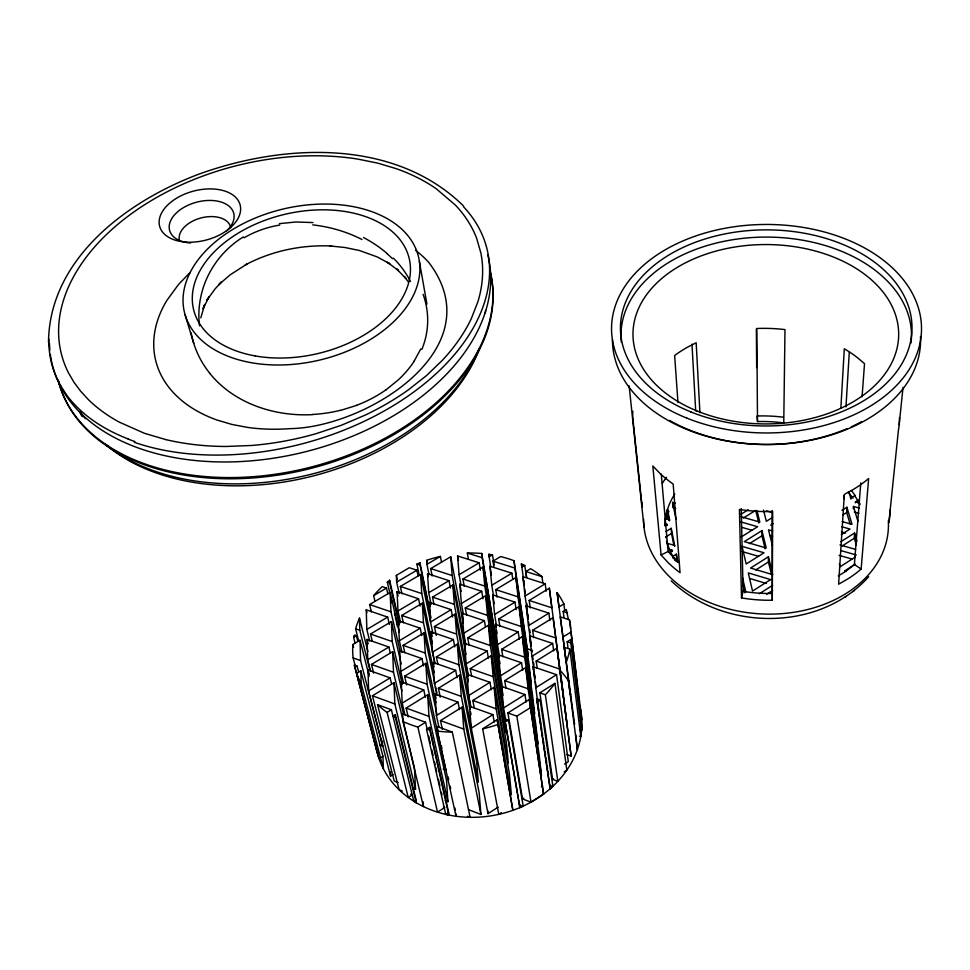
<?xml version="1.0" encoding="UTF-8"?>
<svg xmlns="http://www.w3.org/2000/svg" width="970" height="970" viewBox="0 0 970 970"><rect width="100%" height="100%" fill="white"/><g stroke="black" fill="none" stroke-linecap="round" stroke-linejoin="round"><path stroke-width="1.45" d="M772.29 600.236L772.678 511.554A133.411 94.405 1.1 0 1 739.419 509.444L741.504 597.908A123.966 92.101 2.6 0 0 772.29 600.236L772.059 510.559M48.5 342.349C49.288 258.359 127.567 200.79 199.383 173.969C284.525 143.33 394.851 138.395 463.648 206.113M850.059 523.885L846.677 512.487L846.919 507.249L841.996 510.353M844.749 571.863L844.797 570.881L855.201 564.164M567.947 647.511L567.22 641.752L571.063 639.363L581.83 726.918L581.588 730.434L579.478 729.682M850.872 499.053L848.98 491.644M853.345 508.765L853.454 506.461L859.19 508.037M855.019 496.434L855.067 495.452A100.965 75.842 3 0 0 851.381 490.565L844.337 494.409L838.613 584.219L848.216 578.69A123.966 92.101 2.6 0 0 861.142 569.05L868.635 478.549A133.411 94.405 1.1 0 1 854.703 488.613L851.381 490.602M855.394 502.848L855.443 501.866L858.074 500.193L859.565 503.988M856.316 544.995L854.315 538.229L854.57 532.991L840.869 541.733M857.941 502.824L858.074 500.193M571.063 639.363L570.784 642.928L581.588 730.434M840.844 408.346L844.3 348.8A124.657 88.197 1.1 0 1 857.031 357.336L864.525 363.653L862.063 396.827M845.973 406.927L849.308 351.831M838.31 575.889L842.348 573.44A115.648 85.906 2.6 0 0 854.4 564.479L860.79 482.914M899.166 424.714L903.034 387.357M355.166 642.916C354.693 642.079 351.673 632.537 356.39 635.677L357.833 641.328M200.814 317.869L204.682 304.556L203.009 308.739L209.205 296.529L206.816 300.324L215.073 288.902L221.512 281.894L218.723 284.743L230.048 274.91L247.277 263.816L245.192 264.992C271.612 250.878 301.961 244.549 331.825 246.028L329.97 245.956L344.883 247.495L359.482 250.515L377.366 256.977L389.843 263.779L387.309 262.252L398.476 270.569L396.354 268.69L405.969 278.56L404.296 276.511L408.455 282.064M741.504 597.908L743.093 591.324L741.238 508.607M420.798 348.957L414.166 361.082M868.732 576.653C819.298 632.088 723.85 631.337 671.179 580.848M552.888 786.27L550.111 788.78L536.725 698.655L540.096 699.831L552.888 786.27L551.688 785.833M540.096 699.831L537.15 702.401M389.916 593.495L387.321 582.145L389.637 580.266L398.524 619.333M385.987 389.867L398.233 379.925A117.843 92.696 -6.8 0 0 414.251 361.119M543.552 794.066L531.002 802.141L522.515 798.94L507.88 712.962L529.256 699.503L543.552 794.066L529.256 699.503M844.894 597.375L846.422 596.283M852.812 591.688L854.473 590.487M530.166 707.821L516.84 716.151L507.88 712.962M399.191 593.482L396.645 582.121L396.342 575.38L409.255 567.729L416.906 570.214L418.106 575.938M855.043 495.464L850.92 498.059M501.344 812.69L498.774 814.351L482.648 728.834L497.149 719.704L512.875 810.302L497.149 719.704M511.566 806.046L512.415 805.5M522.515 798.94L523.776 798.116M541.381 786.682L542.63 785.87M564.152 771.89L566.819 770.156L554.937 683.341L539.841 692.847L552.597 779.395L553.482 778.813M437.906 664.207L436.367 656.908L457.343 644.153L458.895 664.729L488.019 813.672L498.192 807.088M564.576 764.069L568.299 761.656L556.55 674.696L533.1 666.705L537.962 704.329M243.409 236.922C221.863 249.957 206.016 272.049 200.838 296.723A118.194 99.728 -13.1 0 0 199.529 325.787M855.261 557.047L840.141 566.771L839.353 564.031M574.592 724.275L557.095 592.585A109.913 88.719 -10.7 0 1 563.885 603.934L564.613 609.718M580.375 720.577L581.818 719.643L571.075 632.003A109.913 88.719 -10.7 0 0 569.451 619.842L560.272 616.859L577.368 749.567L575.756 734.811M445.727 814.351L448.807 815.018L448.637 812.484L429.625 727.342L426.533 729.27L445.727 814.351L447 813.539M447.728 813.066L448.637 812.484M580.472 727.791L581.83 726.918M759.401 593.725L772.654 585.262M766.639 594.27L772.641 590.439M841.887 546.159L854.315 538.229M413.814 801.244L416.057 799.826L395.311 714.732L392.935 716.199L395.433 717.654L416.203 802.699L413.814 801.244L391.407 709.761L377.536 704.681L399.131 789.786L402.417 791.059M841.269 534.591L849.975 529.05L841.596 526.698M570.796 694.423L570.214 694.787L568.359 680.564M772.496 573.306L768.41 556.792L750.562 568.056L772.835 574.689M755.703 570.008L768.41 561.969L768.41 556.792M843.003 514.815L846.677 512.487M391.516 683.692L390.11 677.885L368.018 669.991L368.624 690.931L390.558 776.17L393.08 774.581M492.905 714.647L471.274 728.227L469.528 706.293L492.905 714.647L494.239 722.056M505.916 721.28L503.612 707.93L524.94 694.544L526.116 701.989M535.501 687.912L556.55 674.696M761.935 530.614L744.317 541.624L766.239 548.001L761.935 530.614L761.959 535.804L765.172 548.838M770.665 525.17L773.151 523.618M749.41 543.649L761.959 535.804M380.034 758.091L379.052 758.698L356.693 673.301L360.828 670.816L382.944 756.273L383.392 768.798L361.155 683.51A109.913 88.719 -10.7 0 1 356.693 673.301M381.489 757.182L382.944 756.273M442.381 729.416L440.477 720.589L462.108 707.142L479.18 792.866L480.926 814.448L468.51 809.659M474.221 707.882L472.814 700.486L494.142 687.209L509.347 773.49L511.384 794.745L496.143 708.779L494.142 687.209M505.964 688.094L504.703 680.637L525.752 667.542L539.114 754.357L541.454 775.285L528.08 688.761L525.752 667.542M537.247 668.439L536.167 661.067L556.938 648.142L571.136 756.066L566.977 754.563M741.286 536.907L757.618 526.722L740.328 521.775M772.544 517.434L766.336 521.302L763.511 510.038M425.587 722.274L402.695 713.896L403.047 721.522A109.913 88.719 -10.7 0 0 417.876 727.063L425.587 722.274L426.849 727.9M438.974 727.342L436.415 715.557L457.998 702.171L459.489 709.567M470.971 707.397L468.68 695.538L489.971 682.322L491.293 689.767M502.545 687.718L500.508 675.787L521.52 662.752L522.684 670.234M533.9 669.567L531.924 656.302L552.645 643.437L553.652 650.834M562.915 637.072L571.075 632.003M358.573 671.713L357.105 666.087L354.353 665.105L377.306 752.865L378.215 752.296M672.986 558.235L672.877 556.307L676.357 554.161L677.945 562.188M740.728 514.391L748.185 509.783M675.12 560.223L676.636 559.29L676.357 554.161M743.299 518.029L755.691 510.365L758.819 523.036M408.212 716.903L406.139 708.076L427.709 694.799L446.539 780.45L447.934 801.717L445.218 800.674M440.271 697.115L438.391 688.239L459.683 675.144L476.634 761.329L478.331 782.269L461.296 696.387L459.683 675.144M471.626 676.102L470.22 668.657L491.232 655.744L506.352 742.438L508.341 763.063L493.16 676.636L491.232 655.744M502.86 656.702L501.623 649.342L522.357 636.599L535.707 723.79L537.974 744.087L524.612 657.139L522.357 636.599M533.706 637.69L532.615 630.282L553.082 617.696L571.136 756.066M563.934 617.247L563.206 611.476L566.334 609.548L568.238 618.642M672.307 551.481C673.18 549.081 669.7 551.239 670.391 552.318M665.869 536.907L671.531 533.439L671.24 528.298L665.941 531.536M377.536 704.681A109.913 88.719 -10.7 0 0 387.091 712.404L391.407 709.761M404.999 714.902L402.198 703.129L423.745 689.912L425.381 697.297M436.936 695.223L434.402 683.377L455.645 670.343L457.125 677.775M468.401 675.605L466.158 663.892L487.134 651.028L488.431 658.375M499.501 656.435L497.513 644.662L518.198 631.967L519.35 639.351M531.075 643.449L528.444 625.674L548.862 613.149L549.869 620.582M563.885 603.934L558.975 606.941L557.095 592.585M398.197 782.535L394.208 780.995L372.432 695.793L393.953 682.698L414.469 768.252L415.524 789.216L412.856 788.186M406.636 684.941L404.611 676.223L425.854 663.298L436.924 714.356M469.092 645.195L467.71 637.836L488.407 625.262L503.466 712.307L505.382 732.314L490.274 645.499L488.407 625.262M499.877 626.414L498.653 619.03L519.071 606.602L532.397 694.12L534.591 713.823L521.254 626.511L519.071 606.602M530.263 607.887L529.183 600.454L549.335 588.196L567.232 725.354M667.239 525.413L667.178 524.455L664.862 525.825M368.624 690.931L390.11 677.885M403.471 683.062L400.743 671.434L421.95 658.569L423.55 665.869M434.912 663.904L432.45 652.204L453.366 639.509L454.809 646.844M465.952 644.989L463.721 633.228L484.382 620.703L485.412 626.596M496.337 624.838L494.603 614.495L514.985 602.127L516.137 609.548M527.268 610.857L525.073 596.004L545.201 583.794L546.207 591.251M373.644 673.131L371.449 664.426L392.644 651.67L401.932 691.004M404.805 652.664L403.144 645.365L424.06 632.779L435.009 684.056M436.233 635.35L434.414 626.547L455.063 614.119L468.086 681.874M466.655 615.356L465.285 607.972L485.667 595.713L500.653 683.062L502.521 702.486L487.486 615.332L485.667 595.713M496.979 597.059L495.755 589.639L515.882 577.538L529.183 665.311L531.317 684.444L518.004 596.841L515.882 577.538M526.686 577.32L525.849 571.536L530.59 568.687A109.913 88.719 -10.7 0 1 541.987 576.641L542.776 582.424M354.911 667.409L357.105 666.087M370.649 671.337L367.715 659.721L388.873 647.026L390.255 652.846M402.029 652.422L399.337 640.734L420.216 628.208L421.792 635.532M451.159 609.633L430.559 622L429.322 602.358L451.159 609.633L452.59 617.005M463.296 613.84L461.368 603.51L481.714 591.3L482.999 598.708M493.512 595.641L491.778 585.25L511.869 573.197L512.778 579.151M524.758 565.462L521.812 567.232L521.423 563.837L524.758 565.462L526.431 576.992M355.359 666.341L353.153 657.915A109.913 88.719 -10.7 0 1 352.85 644.541L360.04 640.261L369.206 676.26M372.31 641.315L370.504 634.028L391.383 621.6L401.228 664.013M403.362 622.776L401.713 615.453L422.314 603.182L435.021 663.468M434.014 604.48L432.523 597.12L452.857 585.007L466.061 654.447M464.291 586.413L462.933 579.017L483.011 567.062L497.925 654.641L499.732 673.519L484.782 586.086L483.011 567.062M493.9 566.904L492.954 561.145L500.641 556.574A109.913 88.719 -10.7 0 1 514.039 560.721L527.328 648.627L528.141 655.914L526.831 655.465M353.711 637.266L356.39 635.677M369.728 641.134L366.83 629.469L387.661 617.102L389.37 624.425M400.634 622.704L397.979 610.979L418.543 598.769L420.107 606.117M431.141 604.504L428.716 592.718L449.025 580.666L450.444 588.05M460.992 585.055L459.077 574.701L479.119 562.794L480.405 570.214M492.469 554.864L489.05 556.901L488.795 554.282L492.469 554.864L493.415 560.636M375.002 601.327L373.644 595.641L386.496 588.099L387.806 593.785M396.645 582.121L416.906 570.214M428.97 574.313L426.945 564.322L440.404 556.416L441.52 562.151M371.364 611.864L369.594 604.553L390.146 592.452L399.216 632.064M401.956 593.798L400.331 586.45L420.628 574.495L432.911 633.471M432.159 575.962L430.68 568.578L450.723 556.768L463.272 623.419M661.091 554.973L652.822 466L660.158 473.578A133.411 94.405 1.1 0 0 673.18 484.054L680.055 572.7A123.966 92.101 2.6 0 1 667.93 562.406L661.091 554.973L668.1 551.481L661.249 474.075M523.194 806.118L519.799 807.61L504.667 718.855L508.547 720.249L523.194 806.118L521.812 805.585M508.547 720.249L504.946 721.801M419.282 575.513L416.894 564.116L419.937 562.842L429.758 610.239M356.681 405.363L340.373 410.468M279.421 223.646L295.983 221.984L313.007 222.579M312.279 414.651C274.558 416.615 234.255 403.568 209.92 373.559M448.807 815.018L429.783 729.925L426.533 729.27M859.59 502.993L859.978 504.667M165.882 439.616L144.469 433.311L119.031 422.011A219.123 141.741 -14.1 0 1 88.549 399.786L80.631 391.213L73.902 382.156L68.385 372.662A215.91 139.753 -14.1 0 1 305.586 155.915A216.916 140.444 -14.2 0 1 357.809 159.092L377.415 163.057L395.954 168.574A217.05 140.517 -14.2 0 1 436.33 188.823L455.415 205.119A217.716 140.929 -14.2 0 1 476.646 238.256L480.938 253.231A217.68 140.868 -14.2 0 1 477.822 301.973L471.226 318.815A216.953 140.407 -14.2 0 1 442.611 360.04L426.594 375.511L408.164 390.001A216.492 140.104 -14.1 0 1 365.205 415.111L341.331 425.284L316.341 433.59A217.062 140.432 -14.1 0 1 251.63 445.472L225.962 446.479A217.656 140.783 -14.1 0 1 165.882 439.604M855.443 501.866L859.056 502.848M854.23 511.99L858.923 513.288M674.78 494.057A100.662 75.624 2.9 0 0 664.923 523.861L667.178 524.455M842.239 521.617L851.999 524.346L846.919 507.249M766.433 510.802L772.181 512.427M841.378 531.924L845.549 533.112M741.128 516.743L759.825 522.078L757.036 510.814M839.971 544.934L855.564 549.372M675.69 508.328L672.901 507.528L672.622 502.375L675.411 503.175M772.605 531.014L768.482 529.838L772.472 545.77M840.735 550.536L856.352 555.01M741.856 527.365L751.908 530.263M769.853 535.416L772.593 536.204M839.098 555.349L851.842 559.011M669.567 519.859L667.53 509.529A100.965 75.842 3 0 0 665.481 518.659L669.567 519.859L669.627 520.817M844.797 570.881L846.349 571.33M742.05 546.352L764.008 552.779L746.185 564.006L742.05 546.352L742.098 548.935M742.135 551.53L758.552 556.356M666.802 541.212A100.965 75.842 3 0 0 667.384 543.321L674.635 545.479L674.683 546.437M672.234 550.196L669.494 549.408A100.662 75.624 2.9 0 1 667.02 542.23M749.737 578.496L766.421 583.503M743.02 591.021L745.797 591.87L742.583 577.902M468.352 558.793L467.322 553.033L482.151 557.726L497.028 645.377L495.258 644.783M492.954 561.145L514.84 568.056L528.141 655.914M525.849 571.536L541.987 576.641M459.077 574.701L457.585 555.943L479.119 562.794M491.778 585.25L489.947 566.237L511.869 573.197M525.073 596.004L522.891 576.701L545.201 583.794M416.894 564.116L420.071 565.146L430.183 613.901M430.68 568.578L452.141 575.525L465.03 643.546M462.933 579.017L484.782 586.086M495.755 589.639L518.004 596.841M529.183 600.454L551.821 607.79L549.335 588.196M563.206 611.476L567.523 612.87M428.716 592.718L427.527 573.67L449.025 580.666M461.368 603.51L459.828 584.183L481.714 591.3M494.603 614.495L492.712 594.877L514.985 602.127M528.444 625.674L526.189 605.765L548.862 613.149M387.321 582.145L389.746 582.946L399.264 624.716M400.331 586.45L421.744 593.543L432.256 643.583M432.523 597.12L454.324 604.346L468.158 676.599M465.285 607.972L487.486 615.332M498.653 619.03L521.254 626.511M532.615 630.282L555.64 637.908M567.22 641.752L570.784 642.928M386.496 588.099L382.192 586.656A109.913 88.719 -10.7 0 0 373.644 595.641M397.979 610.979L397.082 591.627L418.543 598.769M463.721 633.228L462.144 613.295L484.382 620.703M497.513 644.662L495.561 624.425L518.198 631.967M531.924 656.302L529.584 635.75L552.645 643.437M569.887 649.172L564.249 647.293L566.213 662.364A109.913 88.719 -10.7 0 0 569.887 649.172L580.775 736.594L579.442 736.121M369.594 604.553L390.971 611.803L400.101 651.343M401.713 615.453L423.478 622.837L434.087 672.707M434.414 626.547L456.579 634.065L470.511 706.063M467.71 637.836L490.274 645.499M501.623 649.342L524.612 657.139M536.167 661.067L559.581 669.009M366.83 629.469L366.26 609.803L387.661 617.102M420.216 628.208L398.428 620.776L399.337 640.734M432.45 652.204L431.177 631.943L453.366 639.509M466.158 663.892L464.533 643.316L487.134 651.028M500.508 675.787L498.495 654.895L521.52 662.752M367.86 651.513L359.482 618.145A109.913 88.719 -10.7 0 0 355.602 628.851L359.785 630.306L369.594 669.057M370.504 634.028L392.219 641.57L402.15 683.874M403.144 645.365L425.248 653.04L435.966 702.716M436.367 656.908L458.895 664.729M470.22 668.657L493.16 676.636M504.703 680.637L528.08 688.761M539.841 692.847L545.358 694.762L557.823 781.323L552.597 779.395M579.66 707.433L573.791 655.296M367.715 659.721L367.121 639.424L388.873 647.026M421.95 658.569L399.81 650.846L400.743 671.434M434.402 683.377L433.093 662.462L455.645 670.343M468.68 695.538L466.994 674.308L489.971 682.322M503.612 707.93L501.526 686.36L524.94 694.544M353.153 657.915L360.561 660.546L382.592 746.136L379.949 745.142M371.449 664.426L393.517 672.271L403.556 714.393M404.611 676.223L427.091 684.214L445.861 770.01L443.181 769.004M438.391 688.239L461.296 696.387M472.814 700.486L496.143 708.779M402.198 703.129L401.228 681.861L423.745 689.912M436.415 715.557L435.057 693.962L457.998 702.171M128.161 439.119L134.963 441.605M372.432 695.793L394.851 703.965L415.524 789.216M406.139 708.076L428.982 716.406L447.934 801.717M440.477 720.589L463.769 729.076L480.926 814.448M455.815 813.406L456.009 816.243L437.385 731.101L437.094 726.494L452.311 732.071L470.123 817.31L467.407 816.255M536.725 698.655L549.687 785.094L550.487 785.385M354.353 665.105L376.76 750.586L377.742 750.95M518.635 799.632L519.508 804.712L520.429 805.064M410.662 794.248L412.311 794.891L408.249 797.461L387.091 712.404M443.399 806.943L444.769 807.476L437.518 812.12L417.876 727.063M854.4 564.479L861.142 569.05M387.272 253.813L392.547 258.723M668.1 551.481L674.502 558.393A115.648 85.906 2.6 0 0 679.424 562.891M854.715 495.67L857.722 500.423M60.661 385.781L66.772 395.19A226.883 141.984 -15.2 0 0 128.307 438.986M185.185 315.068L193.733 343.344M853.454 506.461L857.953 521.411M843.585 496.07L844.409 498.847M854.57 532.991L856.995 541.114M360.767 687.039L361.483 689.755M352.85 644.541L353.577 647.354M368.018 669.991L369.121 674.332M355.602 628.851L358.488 640.115M377.306 752.865L376.76 750.586M367.121 639.424L368.212 643.801M768.41 561.969L771.465 574.349M366.26 609.803L366.975 612.725M403.047 721.522L423.441 806.567L423.187 801.863M401.228 681.861L401.907 684.771M742.656 583.055L744.911 592.828M391.528 600.503L392.171 603.291M394.39 612.979L395.02 615.732M395.336 617.09L395.954 619.83M396.269 621.188L397.518 626.62M397.082 591.627L398.076 596.029M428.728 736.242L429.358 739.019M429.661 740.389L430.28 743.141M431.82 749.968L433.044 755.387M434.548 762.093L435.154 764.772M435.748 767.428L436.645 771.405M438.416 779.286L439.01 781.893M439.301 783.19L439.883 785.785M441.338 792.235L441.908 794.794M396.342 575.38L397.288 579.66M437.094 726.494L438.016 730.713M441.35 745.991L441.956 748.731M448.104 776.946L448.686 779.589M450.104 786.124L450.674 788.719M454.869 807.925L455.415 810.447M435.639 686.978L436.888 692.847M435.057 693.962L436.015 698.4M433.093 662.462L434.014 666.839M431.177 631.943L432.099 636.344M429.322 602.358L430.231 606.771M430.474 615.259L431.032 617.951M427.527 573.67L428.134 576.629M672.622 502.375L675.981 519.083M440.404 556.416A109.913 88.719 -10.7 0 0 426.691 560.32L427.273 563.182M671.24 528.298L674.635 545.479M667.602 510.814L668.973 520.466M671.531 533.439L673.847 545.213M676.636 559.29L677.157 561.957M469.528 706.293L470.111 709.252M457.343 644.153L469.892 708.718M470.462 711.653L471.032 714.587M466.994 674.308L468.134 680.249M464.533 643.316L465.091 646.25M462.144 613.295L463.248 619.187M459.828 584.183L461.199 591.579M457.585 555.943L458.41 560.393M419.379 261.391A120.28 77.697 -13.2 0 1 251.994 362.828A120.28 77.697 -13.2 0 1 233.006 229.284A120.28 77.697 -13.2 0 1 419.379 261.391L426.933 304.156M504.667 718.855L517.519 793.23M517.75 794.515L518.404 798.359M501.526 686.36L503.054 695.296M495.561 624.425L496.058 627.372M496.555 630.33L497.052 633.277M467.322 553.033A109.913 88.719 -10.7 0 1 481.75 553.482L497.028 645.377M498.495 654.895L498.992 657.842M499.501 660.788L499.999 663.722M492.712 594.877L494.191 603.764M488.795 554.282L490.711 566.953M489.947 566.237L491.426 575.149M493.645 562.066L494.118 564.928M516.84 716.151L531.002 802.141M538.411 707.324L538.859 710.307M539.308 713.289L539.756 716.272M540.193 719.267L540.872 723.741M541.321 726.724L541.757 729.719M542.206 732.702L542.654 735.684M543.103 738.667L543.77 743.153M544.218 746.136L544.667 749.119M545.116 752.114L545.564 755.096M546.013 758.079L546.68 762.565M547.128 765.548L547.577 768.531M529.584 635.75L531.124 646.105M531.56 649.063L532.009 652.022M532.663 656.46L533.1 659.418M533.536 662.377L533.985 665.335M534.555 673.992L534.991 676.951M533.1 666.705L534.882 678.685M535.331 681.68L536.01 686.178M521.423 563.837L523.291 577.32M523.715 580.169L524.346 584.449M522.891 576.701L524.2 585.637M524.637 588.608L525.303 593.082M526.831 603.498L527.268 606.48M527.716 613.84L528.153 616.811M526.189 605.765L528.165 619.127M528.601 622.097L529.038 625.068M529.693 629.518L530.141 632.488M560.987 676.151L563.449 695.563M569.451 619.842L570.505 628.487M570.857 631.361L573.622 653.913M549.687 785.094L550.111 788.78M514.039 560.721L514.84 568.056M629.142 385.866L644.019 527.219M519.508 804.712L519.799 807.61M481.75 553.482L482.151 557.726M487.777 810.799L488.019 813.672M757.509 421.598L756.782 328.503A124.657 88.197 1.1 0 1 784.985 329.594L783.76 422.944A115.648 85.906 2.6 0 0 757.509 421.598L757.049 416.009A123.966 92.101 2.6 0 1 783.36 417.197M450.723 556.768L452.141 575.525M452.857 585.007L454.324 604.346M455.063 614.119L456.579 634.065M462.108 707.142L463.769 729.076M677.957 402.526L674.647 355.541A124.657 88.197 1.1 0 1 687.112 347.405L696.169 342.749L699.916 412.735M426.691 560.32L426.945 564.322M664.923 523.812L665.008 525.097M667.384 543.321L667.445 544.291M665.481 518.659L665.529 519.629M419.937 562.842L420.071 565.146M420.628 574.495L421.744 593.543M422.314 603.182L423.478 622.837M424.06 632.779L425.248 653.04M425.854 663.298L427.091 684.214M427.709 694.799L428.982 716.406M429.625 727.342L429.783 729.925M667.53 509.529L667.578 510.499M669.555 550.366L669.494 549.408L670.331 551.348A100.601 75.575 3 0 0 674.489 559.169M691.986 344.144L695.696 410.868M416.057 799.826L416.203 802.699M389.637 580.266L389.746 582.946M390.146 592.452L390.971 611.803M391.383 621.6L392.219 641.57M392.644 651.67L393.517 672.271M393.953 682.698L394.851 703.965M395.311 714.732L395.433 717.654M390.389 771.744L390.558 776.17M382.41 741.092L382.507 743.614M382.544 744.875L382.592 746.136M359.482 618.145L359.785 630.306M360.04 640.261L360.561 660.546M360.828 670.816L361.155 683.51M756.345 329.024L756.661 367.666M190.593 242.997A33.186 20.224 -15 0 1 172.66 217.207A33.186 20.224 -15 0 1 219.644 201.614A33.186 20.224 -15 0 1 226.362 231.127M179.595 240.96A26.445 16.26 -15 0 1 201.117 217.923A26.445 16.26 -15 0 1 230.739 227.647M487.789 254.928A224.579 146.082 -14.2 0 1 297.596 453.633A224.579 146.082 -14.2 0 1 50.307 354.341M49.846 350.279A224.579 146.082 -14.2 0 1 49.482 343.404M489.656 269.333A222.773 146.385 -14.3 0 1 311.018 467.067A222.773 146.385 -14.3 0 1 58.176 380.41M393.42 258.165A116.254 92.829 1.3 0 1 410.468 281.458M363.532 237.553A119.722 94.211 4.6 0 1 387.37 253.752M312.716 224.882A116.509 91.301 5 0 1 361.968 239.505M244.088 237.808A98.564 86.597 4.6 0 1 279.748 225.064M479.544 348.291A212.357 140.88 -14.3 0 1 313.08 475.967A212.357 140.88 -14.3 0 1 105.487 444.357M82.232 416.676A212.357 140.88 -14.3 0 1 79.37 411.425M478.416 350.8A214.394 141.935 -14.3 0 1 311.455 474.184A214.394 141.935 -14.3 0 1 106.348 444.963M485.618 310.461A215.388 141.778 -14.3 0 1 485.23 313.274M85.372 418.688A215.388 141.778 -14.3 0 1 80.219 411.826M60.734 385.757A225.695 141.305 -14.8 0 1 48.84 339.076M463.49 206.719A225.149 141.28 -15.4 0 1 411.498 393.638A225.149 141.28 -15.4 0 1 134.297 442.296M490.541 273.407A222.639 146.409 -14.3 0 1 308.133 469.104A222.639 146.409 -14.3 0 1 58.285 380.216M209.969 373.523A126.815 105.536 -13.2 0 1 191.175 332.831M423.114 294.31A122.317 95.642 2.9 0 1 421.901 349.261M385.939 389.831A116.97 91.677 -7.3 0 1 356.645 405.302M340.325 410.31A117.709 92.732 -7.1 0 1 312.279 414.481M415.584 250.369A156.4 103.717 -13.9 0 1 429.043 262.785C494.118 348.982 365.617 427.612 290.078 428.631A149.319 98.94 -13.6 0 1 247.556 427.406L231.842 424.423L217.207 420.095A152.29 100.831 -13.5 0 1 181.257 400.113A154.436 102.214 -13.5 0 1 155.455 328.309A151.55 100.262 -13.6 0 1 166.864 300.421L178.48 284.525L188.071 274.534A145.488 96.103 -13.7 0 1 190.156 272.606M579.696 705.432A103.972 87.761 -10.7 0 1 495.343 815.079A103.972 87.761 -10.7 0 1 375.742 744.984M494.918 641.012A103.972 87.761 -10.7 0 1 496.628 641.158M525.788 648.021A103.972 87.761 -10.7 0 1 532.494 650.882M559.314 669.664A103.972 87.761 -10.7 0 1 568.99 681.486M554.937 683.341A109.913 88.719 -10.7 0 1 545.358 694.762M497.61 724.59A109.913 88.719 -10.7 0 1 482.648 728.834M452.311 732.071A109.913 88.719 -10.7 0 1 437.385 731.101M899.457 417.561A133.411 94.405 1.1 0 1 898.39 430.413L888.896 522.527A123.966 92.101 2.6 0 0 889.939 510.002M632.84 411.219A133.411 94.405 1.1 0 0 632.682 416.748L642.14 506.764A123.966 92.101 2.6 0 1 642.188 502.715M771.732 593.458A115.648 85.906 2.6 0 1 743.093 591.324M662.304 483.327A114.254 85.493 2.8 0 1 666.548 477.264M621.358 342.228A145.245 98.091 0 0 1 766.724 237.08A145.245 98.091 0 0 1 911.012 343.004M888.314 520.708A122.487 91.677 2.8 0 1 768.567 614.131A122.487 91.677 2.8 0 1 643.619 519.217M920.469 336.517A154.048 104.323 0.1 0 1 769.113 444.563A154.048 104.323 0.1 0 1 612.482 339.755M861.76 421.526A150.944 102.335 0.1 0 1 851.345 426.776M847.186 428.619A150.944 102.335 0.1 0 1 669.627 420.495M675.847 561.181A100.965 75.842 3 0 1 672.877 556.307M666.002 537.683A100.965 75.842 3 0 1 665.869 536.968M666.62 519.205A100.662 75.818 3.1 0 1 667.821 514.67M848.083 492.275A100.662 75.818 3.1 0 1 853.03 498.228M666.887 517.798A100.371 75.599 3 0 1 668.9 511.311M770.592 579.587L752.538 591.082L748.282 572.918L770.592 579.587M548.462 774.509L548.026 771.514L548.462 774.509M183.766 241.918A41.637 25.268 -14.9 0 0 240.366 205.895A41.637 25.268 -14.9 0 0 175.521 198.862A41.637 25.268 -14.9 0 0 183.766 241.918M255.425 355.978A110.786 71.55 -13.2 0 0 410.031 262.906A110.786 71.55 -13.2 0 0 238.681 232.848A110.786 71.55 -13.2 0 0 255.425 355.978M696.666 410.819A132.841 89.689 0 0 0 898.632 336.432A132.841 89.689 0 0 0 702.195 255.51A132.841 89.689 0 0 0 696.666 410.819M690.943 411.959A145.791 98.055 -0.1 0 0 911.994 329.727A145.791 98.055 -0.1 0 0 695.72 242.16A145.791 98.055 -0.1 0 0 690.943 411.959M687.002 418.191A154.982 104.251 0 0 0 921.5 330.2A154.982 104.251 0 0 0 691.101 237.638A154.982 104.251 0 0 0 687.002 418.191"/></g></svg>
